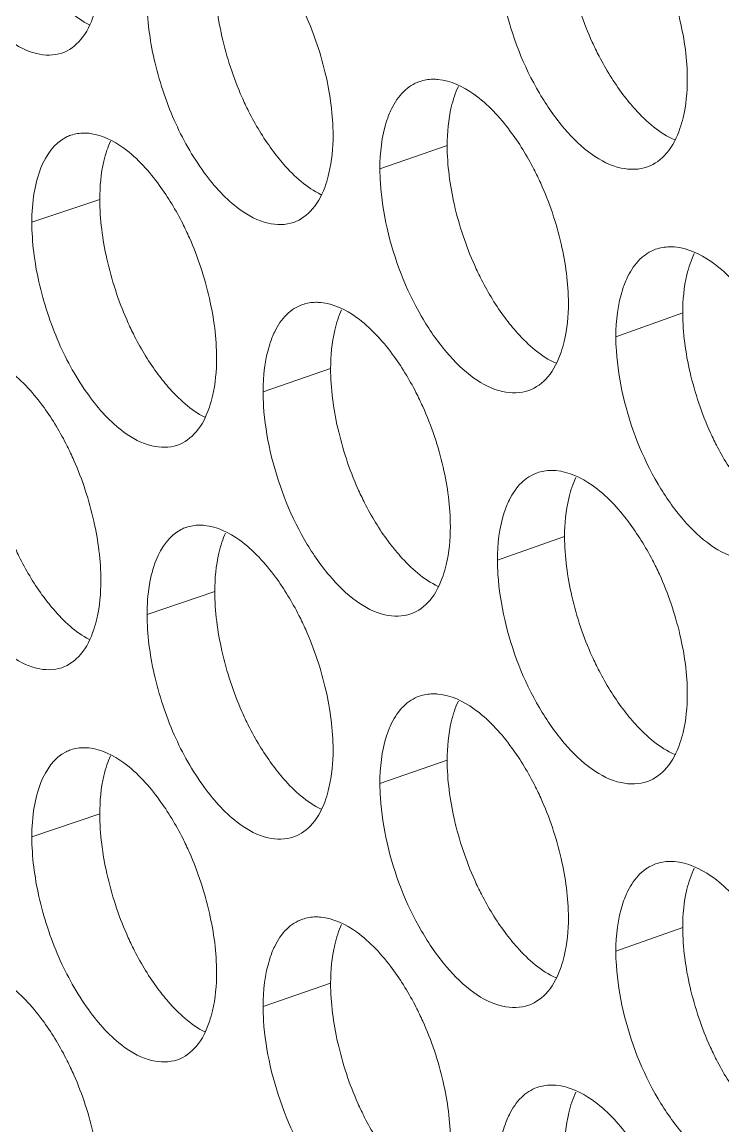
# Model space of a CAD drawing. Header units: millimetres. Extents: x 1177 to 4147, y 93 to 2194.
# Drawn here: x 2514.23 to 2523.2, y 1048.09 to 1062.23 of the extents above; entities that cross this region are included whole.
import ezdxf

# ---------------------------------------------------------------- set-up
doc = ezdxf.new("R2010")
doc.units = ezdxf.units.MM
doc.header["$LTSCALE"] = 0.1
doc.layers.get('0').update_dxf_attribs({"lineweight": 13})
doc.layers.add('标注', color=251, linetype='Continuous', lineweight=9)

# ---------------------------------------------------------------- blocks, each defined once
blk = doc.blocks.new('02')
at = {"layer": '标注'}
for p, q in [((4368.662, 1106.486), (4367.431, 1106.057)), ((4362.307, 1105.498), (4361.064, 1105.079)), ((4362.307, 1105.498), (4361.064, 1105.079)), ((4372.971, 1103.419), (4371.748, 1102.985)), ((4366.53, 1102.401), (4365.294, 1101.976)), ((4366.53, 1102.401), (4365.294, 1101.976)), ((4370.81, 1099.325), (4369.582, 1098.894)), ((4370.81, 1099.325), (4369.582, 1098.894)), ((4364.411, 1098.322), (4363.172, 1097.9)), ((4368.662, 1095.236), (4367.431, 1094.807)), ((4362.307, 1094.248), (4361.064, 1093.829)), ((4372.971, 1092.169), (4371.748, 1091.735)), ((4366.53, 1091.151), (4365.294, 1090.726))]:
    blk.add_line(p, q, dxfattribs=at)
for centre, radius, start, end in [((4362.005, 1106.002), 0.708, 108.7111, 116.4326), ((4362.005, 1106.002), 0.708, 108.7111, 116.4326), ((4364.121, 1098.816), 0.718, 108.8885, 116.9547), ((4362.005, 1094.752), 0.708, 108.7111, 116.4326)]:
    blk.add_arc(centre, radius, start, end, dxfattribs=at)
for points, knots in [([(4370.81, 1110.575), (4370.81, 1110.209), (4370.914, 1109.454), (4371.155, 1108.733), (4371.315, 1108.378)], [0, 0, 0, 0, 0.484109, 1, 1, 1, 1]), ([(4373.055, 1107.692), (4373.055, 1108.058), (4372.949, 1108.812), (4372.706, 1109.532), (4372.544, 1109.887)], [0, 0, 0, 0, 0.483934, 1, 1, 1, 1]), ([(4361.249, 1109.511), (4361.316, 1109.42), (4361.561, 1109.106), (4361.863, 1108.824), (4362.117, 1108.692)], [0, 0, 0, 0, 0.282942, 1, 1, 1, 1]), ([(4364.411, 1109.572), (4364.411, 1109.206), (4364.514, 1108.451), (4364.749, 1107.728), (4364.907, 1107.372)], [0, 0, 0, 0, 0.484224, 1, 1, 1, 1]), ([(4363.172, 1109.15), (4363.172, 1108.784), (4363.275, 1108.028), (4363.626, 1106.952), (4364.153, 1106.014), (4364.616, 1105.496), (4364.869, 1105.312)], [0, 0, 0, 0, 0.254475, 0.525644, 0.782923, 1, 1, 1, 1]), ([(4361.612, 1108.176), (4361.746, 1108.221), (4362.008, 1108.421), (4362.143, 1108.711), (4362.197, 1108.873)], [0, 0, 0, 0, 0.451858, 1, 1, 1, 1]), ([(4366.575, 1106.674), (4366.575, 1107.04), (4366.471, 1107.795), (4366.233, 1108.516), (4366.074, 1108.872)], [0, 0, 0, 0, 0.484049, 1, 1, 1, 1]), ([(4369.716, 1109.055), (4369.845, 1108.491), (4370.155, 1107.686), (4370.769, 1106.802), (4371.126, 1106.451), (4371.314, 1106.318)], [0, 0, 0, 0, 0.53889, 0.786432, 1, 1, 1, 1]), ([(4360.644, 1108.417), (4360.796, 1108.304), (4361.102, 1108.132), (4361.467, 1108.127), (4361.612, 1108.176)], [0, 0, 0, 0, 0.550741, 1, 1, 1, 1]), ([(4371.315, 1108.378), (4371.355, 1108.291), (4371.516, 1107.957), (4371.712, 1107.639), (4371.877, 1107.42)], [0, 0, 0, 0, 0.259253, 1, 1, 1, 1]), ([(4368.153, 1107.655), (4368.046, 1107.618), (4367.837, 1107.48), (4367.703, 1107.273), (4367.646, 1107.158)], [0, 0, 0, 0, 0.467496, 1, 1, 1, 1]), ([(4368.492, 1107.694), (4368.463, 1107.696), (4368.349, 1107.701), (4368.233, 1107.683), (4368.153, 1107.655)], [0, 0, 0, 0, 0.258663, 1, 1, 1, 1]), ([(4369.811, 1106.754), (4369.623, 1107.004), (4369.252, 1107.419), (4368.729, 1107.673), (4368.492, 1107.694)], [0, 0, 0, 0, 0.569371, 1, 1, 1, 1]), ([(4372.92, 1106.793), (4372.943, 1106.858), (4373.026, 1107.151), (4373.055, 1107.458), (4373.055, 1107.692)], [0, 0, 0, 0, 0.227782, 1, 1, 1, 1]), ([(4364.907, 1107.372), (4364.945, 1107.284), (4365.103, 1106.95), (4365.295, 1106.631), (4365.457, 1106.41)], [0, 0, 0, 0, 0.259522, 1, 1, 1, 1]), ([(4368.795, 1107.385), (4368.772, 1107.32), (4368.69, 1107.027), (4368.662, 1106.72), (4368.662, 1106.486)], [0, 0, 0, 0, 0.227421, 1, 1, 1, 1]), ([(4371.877, 1107.42), (4371.949, 1107.324), (4372.216, 1106.998), (4372.548, 1106.71), (4372.825, 1106.586)], [0, 0, 0, 0, 0.283932, 1, 1, 1, 1]), ([(4367.646, 1107.158), (4367.61, 1107.084), (4367.472, 1106.733), (4367.431, 1106.35), (4367.431, 1106.057)], [0, 0, 0, 0, 0.219864, 1, 1, 1, 1]), ([(4361.689, 1106.636), (4361.473, 1106.529), (4361.227, 1106.159), (4361.089, 1105.601), (4361.064, 1105.26), (4361.064, 1105.079)], [0, 0, 0, 0, 0.41671, 0.687379, 1, 1, 1, 1]), ([(4361.689, 1106.636), (4361.473, 1106.529), (4361.227, 1106.159), (4361.089, 1105.601), (4361.064, 1105.26), (4361.064, 1105.079)], [0, 0, 0, 0, 0.41671, 0.687379, 1, 1, 1, 1]), ([(4362.104, 1106.707), (4362.076, 1106.71), (4361.966, 1106.716), (4361.855, 1106.699), (4361.778, 1106.673)], [0, 0, 0, 0, 0.258751, 1, 1, 1, 1]), ([(4362.104, 1106.707), (4362.076, 1106.71), (4361.966, 1106.716), (4361.855, 1106.699), (4361.778, 1106.673)], [0, 0, 0, 0, 0.258751, 1, 1, 1, 1]), ([(4363.396, 1105.758), (4363.212, 1106.01), (4362.851, 1106.424), (4362.336, 1106.685), (4362.104, 1106.707)], [0, 0, 0, 0, 0.571465, 1, 1, 1, 1]), ([(4363.396, 1105.758), (4363.212, 1106.01), (4362.851, 1106.424), (4362.336, 1106.685), (4362.104, 1106.707)], [0, 0, 0, 0, 0.571465, 1, 1, 1, 1]), ([(4366.443, 1105.776), (4366.465, 1105.841), (4366.547, 1106.134), (4366.575, 1106.44), (4366.575, 1106.674)], [0, 0, 0, 0, 0.227356, 1, 1, 1, 1]), ([(4370.373, 1105.793), (4370.333, 1105.881), (4370.172, 1106.215), (4369.976, 1106.533), (4369.811, 1106.754)], [0, 0, 0, 0, 0.259231, 1, 1, 1, 1]), ([(4372.326, 1106.093), (4372.461, 1106.141), (4372.725, 1106.341), (4372.864, 1106.632), (4372.92, 1106.793)], [0, 0, 0, 0, 0.455957, 1, 1, 1, 1]), ([(4368.662, 1106.486), (4368.662, 1106.12), (4368.766, 1105.365), (4369.005, 1104.643), (4369.165, 1104.288)], [0, 0, 0, 0, 0.484147, 1, 1, 1, 1]), ([(4362.437, 1106.396), (4362.415, 1106.331), (4362.334, 1106.038), (4362.307, 1105.733), (4362.307, 1105.498)], [0, 0, 0, 0, 0.227, 1, 1, 1, 1]), ([(4362.437, 1106.396), (4362.415, 1106.331), (4362.334, 1106.038), (4362.307, 1105.733), (4362.307, 1105.498)], [0, 0, 0, 0, 0.227, 1, 1, 1, 1]), ([(4365.457, 1106.41), (4365.525, 1106.316), (4365.779, 1105.997), (4366.093, 1105.713), (4366.356, 1105.584)], [0, 0, 0, 0, 0.283373, 1, 1, 1, 1]), ([(4371.314, 1106.318), (4371.473, 1106.206), (4371.797, 1106.036), (4372.175, 1106.039), (4372.326, 1106.093)], [0, 0, 0, 0, 0.548205, 1, 1, 1, 1]), ([(4367.431, 1106.057), (4367.431, 1105.97), (4367.444, 1105.604), (4367.501, 1105.241), (4367.563, 1104.969)], [0, 0, 0, 0, 0.237523, 1, 1, 1, 1]), ([(4363.947, 1104.794), (4363.908, 1104.882), (4363.749, 1105.217), (4363.558, 1105.537), (4363.396, 1105.758)], [0, 0, 0, 0, 0.2595, 1, 1, 1, 1]), ([(4363.947, 1104.794), (4363.908, 1104.882), (4363.749, 1105.217), (4363.558, 1105.537), (4363.396, 1105.758)], [0, 0, 0, 0, 0.2595, 1, 1, 1, 1]), ([(4365.854, 1105.077), (4365.988, 1105.124), (4366.251, 1105.324), (4366.388, 1105.614), (4366.443, 1105.776)], [0, 0, 0, 0, 0.453533, 1, 1, 1, 1]), ([(4370.88, 1103.598), (4370.88, 1103.963), (4370.775, 1104.718), (4370.534, 1105.439), (4370.373, 1105.793)], [0, 0, 0, 0, 0.483972, 1, 1, 1, 1]), ([(4362.307, 1105.498), (4362.307, 1105.132), (4362.409, 1104.377), (4362.643, 1103.654), (4362.799, 1103.297)], [0, 0, 0, 0, 0.484262, 1, 1, 1, 1]), ([(4362.307, 1105.498), (4362.307, 1105.132), (4362.409, 1104.377), (4362.643, 1103.654), (4362.799, 1103.297)], [0, 0, 0, 0, 0.484262, 1, 1, 1, 1]), ([(4364.869, 1105.312), (4365.023, 1105.2), (4365.337, 1105.028), (4365.706, 1105.026), (4365.854, 1105.077)], [0, 0, 0, 0, 0.549699, 1, 1, 1, 1]), ([(4361.064, 1105.079), (4361.064, 1104.713), (4361.166, 1103.957), (4361.515, 1102.88), (4362.038, 1101.941), (4362.498, 1101.421), (4362.749, 1101.237)], [0, 0, 0, 0, 0.254669, 0.526003, 0.783257, 1, 1, 1, 1]), ([(4361.064, 1105.079), (4361.064, 1104.713), (4361.166, 1103.957), (4361.515, 1102.88), (4362.038, 1101.941), (4362.498, 1101.421), (4362.749, 1101.237)], [0, 0, 0, 0, 0.254669, 0.526003, 0.783257, 1, 1, 1, 1]), ([(4367.563, 1104.969), (4367.692, 1104.405), (4368, 1103.599), (4368.609, 1102.713), (4368.965, 1102.361), (4369.151, 1102.228)], [0, 0, 0, 0, 0.539288, 0.786761, 1, 1, 1, 1]), ([(4364.444, 1102.595), (4364.444, 1102.961), (4364.34, 1103.716), (4364.104, 1104.438), (4363.947, 1104.794)], [0, 0, 0, 0, 0.484088, 1, 1, 1, 1]), ([(4364.444, 1102.595), (4364.444, 1102.961), (4364.34, 1103.716), (4364.104, 1104.438), (4363.947, 1104.794)], [0, 0, 0, 0, 0.484088, 1, 1, 1, 1]), ([(4372.82, 1104.627), (4372.79, 1104.629), (4372.674, 1104.633), (4372.557, 1104.613), (4372.475, 1104.584)], [0, 0, 0, 0, 0.258462, 1, 1, 1, 1]), ([(4374.16, 1103.692), (4373.969, 1103.944), (4373.59, 1104.358), (4373.059, 1104.608), (4372.82, 1104.627)], [0, 0, 0, 0, 0.568222, 1, 1, 1, 1]), ([(4372.475, 1104.584), (4372.369, 1104.546), (4372.16, 1104.41), (4372.025, 1104.204), (4371.968, 1104.09)], [0, 0, 0, 0, 0.469011, 1, 1, 1, 1]), ([(4369.165, 1104.288), (4369.204, 1104.2), (4369.364, 1103.866), (4369.558, 1103.548), (4369.722, 1103.328)], [0, 0, 0, 0, 0.259343, 1, 1, 1, 1]), ([(4373.106, 1104.319), (4373.083, 1104.254), (4372.999, 1103.961), (4372.971, 1103.654), (4372.971, 1103.419)], [0, 0, 0, 0, 0.227704, 1, 1, 1, 1]), ([(4371.968, 1104.09), (4371.931, 1104.016), (4371.791, 1103.664), (4371.748, 1103.279), (4371.748, 1102.985)], [0, 0, 0, 0, 0.22018, 1, 1, 1, 1]), ([(4366.348, 1103.61), (4366.319, 1103.613), (4366.207, 1103.618), (4366.092, 1103.6), (4366.013, 1103.572)], [0, 0, 0, 0, 0.258691, 1, 1, 1, 1]), ([(4366.348, 1103.61), (4366.319, 1103.613), (4366.207, 1103.618), (4366.092, 1103.6), (4366.013, 1103.572)], [0, 0, 0, 0, 0.258691, 1, 1, 1, 1]), ([(4367.658, 1102.667), (4367.471, 1102.918), (4367.104, 1103.332), (4366.583, 1103.588), (4366.348, 1103.61)], [0, 0, 0, 0, 0.570063, 1, 1, 1, 1]), ([(4367.658, 1102.667), (4367.471, 1102.918), (4367.104, 1103.332), (4366.583, 1103.588), (4366.348, 1103.61)], [0, 0, 0, 0, 0.570063, 1, 1, 1, 1]), ([(4366.013, 1103.572), (4365.907, 1103.536), (4365.697, 1103.398), (4365.563, 1103.19), (4365.507, 1103.075)], [0, 0, 0, 0, 0.466707, 1, 1, 1, 1]), ([(4366.013, 1103.572), (4365.907, 1103.536), (4365.697, 1103.398), (4365.563, 1103.19), (4365.507, 1103.075)], [0, 0, 0, 0, 0.466707, 1, 1, 1, 1]), ([(4370.746, 1102.699), (4370.769, 1102.764), (4370.852, 1103.057), (4370.88, 1103.363), (4370.88, 1103.598)], [0, 0, 0, 0, 0.227639, 1, 1, 1, 1]), ([(4372.971, 1103.419), (4372.971, 1103.054), (4373.077, 1102.298), (4373.319, 1101.578), (4373.48, 1101.224)], [0, 0, 0, 0, 0.484071, 1, 1, 1, 1]), ([(4362.799, 1103.297), (4362.838, 1103.209), (4362.995, 1102.874), (4363.185, 1102.554), (4363.346, 1102.333)], [0, 0, 0, 0, 0.259611, 1, 1, 1, 1]), ([(4362.799, 1103.297), (4362.838, 1103.209), (4362.995, 1102.874), (4363.185, 1102.554), (4363.346, 1102.333)], [0, 0, 0, 0, 0.259611, 1, 1, 1, 1]), ([(4366.661, 1103.3), (4366.639, 1103.235), (4366.557, 1102.942), (4366.53, 1102.636), (4366.53, 1102.401)], [0, 0, 0, 0, 0.22728, 1, 1, 1, 1]), ([(4366.661, 1103.3), (4366.639, 1103.235), (4366.557, 1102.942), (4366.53, 1102.636), (4366.53, 1102.401)], [0, 0, 0, 0, 0.22728, 1, 1, 1, 1]), ([(4369.722, 1103.328), (4369.793, 1103.233), (4370.056, 1102.909), (4370.382, 1102.622), (4370.654, 1102.497)], [0, 0, 0, 0, 0.283758, 1, 1, 1, 1]), ([(4365.507, 1103.075), (4365.471, 1103.001), (4365.335, 1102.65), (4365.294, 1102.269), (4365.294, 1101.976)], [0, 0, 0, 0, 0.219714, 1, 1, 1, 1]), ([(4365.507, 1103.075), (4365.471, 1103.001), (4365.335, 1102.65), (4365.294, 1102.269), (4365.294, 1101.976)], [0, 0, 0, 0, 0.219714, 1, 1, 1, 1]), ([(4371.748, 1102.985), (4371.748, 1102.898), (4371.761, 1102.532), (4371.819, 1102.169), (4371.882, 1101.897)], [0, 0, 0, 0, 0.237569, 1, 1, 1, 1]), ([(4361.287, 1101.686), (4361.104, 1101.938), (4360.746, 1102.353), (4360.235, 1102.615), (4360.004, 1102.639)], [0, 0, 0, 0, 0.572175, 1, 1, 1, 1]), ([(4364.312, 1101.697), (4364.334, 1101.762), (4364.416, 1102.055), (4364.444, 1102.361), (4364.444, 1102.595)], [0, 0, 0, 0, 0.227216, 1, 1, 1, 1]), ([(4364.312, 1101.697), (4364.334, 1101.762), (4364.416, 1102.055), (4364.444, 1102.361), (4364.444, 1102.595)], [0, 0, 0, 0, 0.227216, 1, 1, 1, 1]), ([(4368.216, 1101.705), (4368.177, 1101.793), (4368.016, 1102.127), (4367.822, 1102.446), (4367.658, 1102.667)], [0, 0, 0, 0, 0.259321, 1, 1, 1, 1]), ([(4368.216, 1101.705), (4368.177, 1101.793), (4368.016, 1102.127), (4367.822, 1102.446), (4367.658, 1102.667)], [0, 0, 0, 0, 0.259321, 1, 1, 1, 1]), ([(4370.154, 1101.999), (4370.289, 1102.047), (4370.553, 1102.247), (4370.691, 1102.537), (4370.746, 1102.699)], [0, 0, 0, 0, 0.455161, 1, 1, 1, 1]), ([(4366.53, 1102.401), (4366.53, 1102.036), (4366.633, 1101.28), (4366.87, 1100.558), (4367.028, 1100.202)], [0, 0, 0, 0, 0.484186, 1, 1, 1, 1]), ([(4366.53, 1102.401), (4366.53, 1102.036), (4366.633, 1101.28), (4366.87, 1100.558), (4367.028, 1100.202)], [0, 0, 0, 0, 0.484186, 1, 1, 1, 1]), ([(4363.346, 1102.333), (4363.413, 1102.24), (4363.663, 1101.924), (4363.971, 1101.641), (4364.229, 1101.51)], [0, 0, 0, 0, 0.283164, 1, 1, 1, 1]), ([(4363.346, 1102.333), (4363.413, 1102.24), (4363.663, 1101.924), (4363.971, 1101.641), (4364.229, 1101.51)], [0, 0, 0, 0, 0.283164, 1, 1, 1, 1]), ([(4369.151, 1102.228), (4369.309, 1102.115), (4369.629, 1101.945), (4370.004, 1101.946), (4370.154, 1101.999)], [0, 0, 0, 0, 0.548694, 1, 1, 1, 1]), ([(4365.294, 1101.976), (4365.294, 1101.889), (4365.307, 1101.523), (4365.364, 1101.159), (4365.426, 1100.887)], [0, 0, 0, 0, 0.237501, 1, 1, 1, 1]), ([(4365.294, 1101.976), (4365.294, 1101.889), (4365.307, 1101.523), (4365.364, 1101.159), (4365.426, 1100.887)], [0, 0, 0, 0, 0.237501, 1, 1, 1, 1]), ([(4371.882, 1101.897), (4372.013, 1101.333), (4372.325, 1100.529), (4372.943, 1099.646), (4373.303, 1099.295), (4373.491, 1099.164)], [0, 0, 0, 0, 0.538492, 0.786102, 1, 1, 1, 1]), ([(4361.834, 1100.721), (4361.795, 1100.809), (4361.638, 1101.144), (4361.447, 1101.464), (4361.287, 1101.686)], [0, 0, 0, 0, 0.259589, 1, 1, 1, 1]), ([(4363.726, 1100.999), (4363.86, 1101.045), (4364.123, 1101.245), (4364.258, 1101.535), (4364.312, 1101.697)], [0, 0, 0, 0, 0.452702, 1, 1, 1, 1]), ([(4363.726, 1100.999), (4363.86, 1101.045), (4364.123, 1101.245), (4364.258, 1101.535), (4364.312, 1101.697)], [0, 0, 0, 0, 0.452702, 1, 1, 1, 1]), ([(4368.72, 1099.509), (4368.72, 1099.874), (4368.616, 1100.629), (4368.376, 1101.35), (4368.216, 1101.705)], [0, 0, 0, 0, 0.484011, 1, 1, 1, 1]), ([(4368.72, 1099.509), (4368.72, 1099.874), (4368.616, 1100.629), (4368.376, 1101.35), (4368.216, 1101.705)], [0, 0, 0, 0, 0.484011, 1, 1, 1, 1]), ([(4362.749, 1101.237), (4362.902, 1101.125), (4363.212, 1100.953), (4363.579, 1100.949), (4363.726, 1100.999)], [0, 0, 0, 0, 0.550215, 1, 1, 1, 1]), ([(4362.749, 1101.237), (4362.902, 1101.125), (4363.212, 1100.953), (4363.579, 1100.949), (4363.726, 1100.999)], [0, 0, 0, 0, 0.550215, 1, 1, 1, 1]), ([(4373.48, 1101.224), (4373.52, 1101.136), (4373.683, 1100.803), (4373.88, 1100.485), (4374.046, 1100.266)], [0, 0, 0, 0, 0.259163, 1, 1, 1, 1]), ([(4365.426, 1100.887), (4365.554, 1100.323), (4365.859, 1099.517), (4366.464, 1098.629), (4366.817, 1098.276), (4367.003, 1098.143)], [0, 0, 0, 0, 0.539686, 0.787091, 1, 1, 1, 1]), ([(4365.426, 1100.887), (4365.554, 1100.323), (4365.859, 1099.517), (4366.464, 1098.629), (4366.817, 1098.276), (4367.003, 1098.143)], [0, 0, 0, 0, 0.539686, 0.787091, 1, 1, 1, 1]), ([(4362.327, 1098.521), (4362.327, 1098.886), (4362.225, 1099.642), (4361.99, 1100.364), (4361.834, 1100.721)], [0, 0, 0, 0, 0.484127, 1, 1, 1, 1]), ([(4370.307, 1100.492), (4370.2, 1100.454), (4369.991, 1100.318), (4369.857, 1100.111), (4369.8, 1099.997)], [0, 0, 0, 0, 0.468263, 1, 1, 1, 1]), ([(4370.307, 1100.492), (4370.2, 1100.454), (4369.991, 1100.318), (4369.857, 1100.111), (4369.8, 1099.997)], [0, 0, 0, 0, 0.468263, 1, 1, 1, 1]), ([(4370.651, 1100.533), (4370.621, 1100.535), (4370.505, 1100.54), (4370.388, 1100.52), (4370.307, 1100.492)], [0, 0, 0, 0, 0.258637, 1, 1, 1, 1]), ([(4370.651, 1100.533), (4370.621, 1100.535), (4370.505, 1100.54), (4370.388, 1100.52), (4370.307, 1100.492)], [0, 0, 0, 0, 0.258637, 1, 1, 1, 1]), ([(4371.978, 1099.595), (4371.789, 1099.846), (4371.414, 1100.26), (4370.888, 1100.512), (4370.651, 1100.533)], [0, 0, 0, 0, 0.568686, 1, 1, 1, 1]), ([(4371.978, 1099.595), (4371.789, 1099.846), (4371.414, 1100.26), (4370.888, 1100.512), (4370.651, 1100.533)], [0, 0, 0, 0, 0.568686, 1, 1, 1, 1]), ([(4367.028, 1100.202), (4367.067, 1100.115), (4367.227, 1099.78), (4367.419, 1099.462), (4367.582, 1099.241)], [0, 0, 0, 0, 0.259432, 1, 1, 1, 1]), ([(4367.028, 1100.202), (4367.067, 1100.115), (4367.227, 1099.78), (4367.419, 1099.462), (4367.582, 1099.241)], [0, 0, 0, 0, 0.259432, 1, 1, 1, 1]), ([(4370.943, 1100.224), (4370.921, 1100.159), (4370.838, 1099.866), (4370.81, 1099.56), (4370.81, 1099.325)], [0, 0, 0, 0, 0.227562, 1, 1, 1, 1]), ([(4370.943, 1100.224), (4370.921, 1100.159), (4370.838, 1099.866), (4370.81, 1099.56), (4370.81, 1099.325)], [0, 0, 0, 0, 0.227562, 1, 1, 1, 1]), ([(4369.8, 1099.997), (4369.763, 1099.922), (4369.624, 1099.571), (4369.582, 1099.187), (4369.582, 1098.894)], [0, 0, 0, 0, 0.220019, 1, 1, 1, 1]), ([(4369.8, 1099.997), (4369.763, 1099.922), (4369.624, 1099.571), (4369.582, 1099.187), (4369.582, 1098.894)], [0, 0, 0, 0, 0.220019, 1, 1, 1, 1]), ([(4372.544, 1098.637), (4372.504, 1098.724), (4372.341, 1099.058), (4372.144, 1099.376), (4371.978, 1099.595)], [0, 0, 0, 0, 0.259142, 1, 1, 1, 1]), ([(4372.544, 1098.637), (4372.504, 1098.724), (4372.341, 1099.058), (4372.144, 1099.376), (4371.978, 1099.595)], [0, 0, 0, 0, 0.259142, 1, 1, 1, 1]), ([(4363.795, 1099.456), (4363.579, 1099.346), (4363.334, 1098.977), (4363.197, 1098.42), (4363.172, 1098.08), (4363.172, 1097.9)], [0, 0, 0, 0, 0.417976, 0.688317, 1, 1, 1, 1]), ([(4364.219, 1099.531), (4364.19, 1099.534), (4364.079, 1099.539), (4363.966, 1099.522), (4363.888, 1099.495)], [0, 0, 0, 0, 0.25872, 1, 1, 1, 1]), ([(4365.52, 1098.585), (4365.334, 1098.836), (4364.97, 1099.251), (4364.453, 1099.509), (4364.219, 1099.531)], [0, 0, 0, 0, 0.570761, 1, 1, 1, 1]), ([(4368.587, 1098.61), (4368.61, 1098.675), (4368.692, 1098.968), (4368.72, 1099.274), (4368.72, 1099.509)], [0, 0, 0, 0, 0.227498, 1, 1, 1, 1]), ([(4368.587, 1098.61), (4368.61, 1098.675), (4368.692, 1098.968), (4368.72, 1099.274), (4368.72, 1099.509)], [0, 0, 0, 0, 0.227498, 1, 1, 1, 1]), ([(4360.707, 1099.226), (4360.745, 1099.138), (4360.901, 1098.803), (4361.09, 1098.483), (4361.249, 1098.261)], [0, 0, 0, 0, 0.2597, 1, 1, 1, 1]), ([(4364.542, 1099.221), (4364.52, 1099.156), (4364.438, 1098.863), (4364.411, 1098.557), (4364.411, 1098.322)], [0, 0, 0, 0, 0.22714, 1, 1, 1, 1]), ([(4367.582, 1099.241), (4367.652, 1099.147), (4367.911, 1098.826), (4368.231, 1098.54), (4368.498, 1098.413)], [0, 0, 0, 0, 0.283571, 1, 1, 1, 1]), ([(4367.582, 1099.241), (4367.652, 1099.147), (4367.911, 1098.826), (4368.231, 1098.54), (4368.498, 1098.413)], [0, 0, 0, 0, 0.283571, 1, 1, 1, 1]), ([(4370.81, 1099.325), (4370.81, 1098.959), (4370.914, 1098.204), (4371.155, 1097.483), (4371.315, 1097.128)], [0, 0, 0, 0, 0.484109, 1, 1, 1, 1]), ([(4370.81, 1099.325), (4370.81, 1098.959), (4370.914, 1098.204), (4371.155, 1097.483), (4371.315, 1097.128)], [0, 0, 0, 0, 0.484109, 1, 1, 1, 1]), ([(4373.491, 1099.164), (4373.652, 1099.051), (4373.979, 1098.881), (4374.36, 1098.887), (4374.512, 1098.941)], [0, 0, 0, 0, 0.547725, 1, 1, 1, 1]), ([(4369.582, 1098.894), (4369.582, 1098.807), (4369.595, 1098.441), (4369.653, 1098.077), (4369.716, 1097.805)], [0, 0, 0, 0, 0.237546, 1, 1, 1, 1]), ([(4369.582, 1098.894), (4369.582, 1098.807), (4369.595, 1098.441), (4369.653, 1098.077), (4369.716, 1097.805)], [0, 0, 0, 0, 0.237546, 1, 1, 1, 1]), ([(4366.074, 1097.622), (4366.035, 1097.71), (4365.876, 1098.045), (4365.683, 1098.364), (4365.52, 1098.585)], [0, 0, 0, 0, 0.25941, 1, 1, 1, 1]), ([(4367.997, 1097.911), (4368.131, 1097.958), (4368.395, 1098.158), (4368.532, 1098.448), (4368.587, 1098.61)], [0, 0, 0, 0, 0.454353, 1, 1, 1, 1]), ([(4367.997, 1097.911), (4368.131, 1097.958), (4368.395, 1098.158), (4368.532, 1098.448), (4368.587, 1098.61)], [0, 0, 0, 0, 0.454353, 1, 1, 1, 1]), ([(4373.055, 1096.442), (4373.055, 1096.808), (4372.949, 1097.562), (4372.706, 1098.282), (4372.544, 1098.637)], [0, 0, 0, 0, 0.483934, 1, 1, 1, 1]), ([(4373.055, 1096.442), (4373.055, 1096.808), (4372.949, 1097.562), (4372.706, 1098.282), (4372.544, 1098.637)], [0, 0, 0, 0, 0.483934, 1, 1, 1, 1]), ([(4362.197, 1097.623), (4362.219, 1097.688), (4362.3, 1097.981), (4362.327, 1098.286), (4362.327, 1098.521)], [0, 0, 0, 0, 0.227075, 1, 1, 1, 1]), ([(4361.249, 1098.261), (4361.316, 1098.17), (4361.561, 1097.856), (4361.863, 1097.574), (4362.117, 1097.442)], [0, 0, 0, 0, 0.282942, 1, 1, 1, 1]), ([(4364.411, 1098.322), (4364.411, 1097.956), (4364.514, 1097.201), (4364.749, 1096.478), (4364.907, 1096.122)], [0, 0, 0, 0, 0.484224, 1, 1, 1, 1]), ([(4367.003, 1098.143), (4367.159, 1098.03), (4367.475, 1097.859), (4367.848, 1097.859), (4367.997, 1097.911)], [0, 0, 0, 0, 0.549192, 1, 1, 1, 1]), ([(4367.003, 1098.143), (4367.159, 1098.03), (4367.475, 1097.859), (4367.848, 1097.859), (4367.997, 1097.911)], [0, 0, 0, 0, 0.549192, 1, 1, 1, 1]), ([(4363.172, 1097.9), (4363.172, 1097.534), (4363.275, 1096.778), (4363.626, 1095.702), (4364.153, 1094.764), (4364.616, 1094.246), (4364.869, 1094.062)], [0, 0, 0, 0, 0.254475, 0.525644, 0.782923, 1, 1, 1, 1]), ([(4369.716, 1097.805), (4369.845, 1097.241), (4370.155, 1096.436), (4370.769, 1095.552), (4371.126, 1095.201), (4371.314, 1095.068)], [0, 0, 0, 0, 0.53889, 0.786432, 1, 1, 1, 1]), ([(4369.716, 1097.805), (4369.845, 1097.241), (4370.155, 1096.436), (4370.769, 1095.552), (4371.126, 1095.201), (4371.314, 1095.068)], [0, 0, 0, 0, 0.53889, 0.786432, 1, 1, 1, 1]), ([(4361.612, 1096.926), (4361.746, 1096.971), (4362.008, 1097.171), (4362.143, 1097.461), (4362.197, 1097.623)], [0, 0, 0, 0, 0.451858, 1, 1, 1, 1]), ([(4366.575, 1095.424), (4366.575, 1095.79), (4366.471, 1096.545), (4366.233, 1097.266), (4366.074, 1097.622)], [0, 0, 0, 0, 0.484049, 1, 1, 1, 1]), ([(4360.644, 1097.167), (4360.796, 1097.054), (4361.102, 1096.882), (4361.467, 1096.877), (4361.612, 1096.926)], [0, 0, 0, 0, 0.550741, 1, 1, 1, 1]), ([(4371.315, 1097.128), (4371.355, 1097.041), (4371.516, 1096.707), (4371.712, 1096.389), (4371.877, 1096.17)], [0, 0, 0, 0, 0.259253, 1, 1, 1, 1]), ([(4371.315, 1097.128), (4371.355, 1097.041), (4371.516, 1096.707), (4371.712, 1096.389), (4371.877, 1096.17)], [0, 0, 0, 0, 0.259253, 1, 1, 1, 1]), ([(4368.153, 1096.405), (4368.046, 1096.368), (4367.837, 1096.23), (4367.703, 1096.023), (4367.646, 1095.908)], [0, 0, 0, 0, 0.467496, 1, 1, 1, 1]), ([(4368.492, 1096.444), (4368.463, 1096.446), (4368.349, 1096.451), (4368.233, 1096.433), (4368.153, 1096.405)], [0, 0, 0, 0, 0.258663, 1, 1, 1, 1]), ([(4369.811, 1095.504), (4369.623, 1095.754), (4369.252, 1096.169), (4368.729, 1096.423), (4368.492, 1096.444)], [0, 0, 0, 0, 0.569371, 1, 1, 1, 1]), ([(4372.92, 1095.543), (4372.943, 1095.608), (4373.026, 1095.901), (4373.055, 1096.208), (4373.055, 1096.442)], [0, 0, 0, 0, 0.227782, 1, 1, 1, 1]), ([(4372.92, 1095.543), (4372.943, 1095.608), (4373.026, 1095.901), (4373.055, 1096.208), (4373.055, 1096.442)], [0, 0, 0, 0, 0.227782, 1, 1, 1, 1]), ([(4368.795, 1096.135), (4368.772, 1096.07), (4368.69, 1095.777), (4368.662, 1095.47), (4368.662, 1095.236)], [0, 0, 0, 0, 0.227421, 1, 1, 1, 1]), ([(4371.877, 1096.17), (4371.949, 1096.074), (4372.216, 1095.748), (4372.548, 1095.46), (4372.825, 1095.336)], [0, 0, 0, 0, 0.283932, 1, 1, 1, 1]), ([(4371.877, 1096.17), (4371.949, 1096.074), (4372.216, 1095.748), (4372.548, 1095.46), (4372.825, 1095.336)], [0, 0, 0, 0, 0.283932, 1, 1, 1, 1]), ([(4364.907, 1096.122), (4364.945, 1096.034), (4365.103, 1095.7), (4365.295, 1095.381), (4365.457, 1095.16)], [0, 0, 0, 0, 0.259522, 1, 1, 1, 1]), ([(4367.646, 1095.908), (4367.61, 1095.834), (4367.472, 1095.483), (4367.431, 1095.1), (4367.431, 1094.807)], [0, 0, 0, 0, 0.219864, 1, 1, 1, 1]), ([(4372.326, 1094.843), (4372.461, 1094.891), (4372.725, 1095.091), (4372.864, 1095.382), (4372.92, 1095.543)], [0, 0, 0, 0, 0.455957, 1, 1, 1, 1]), ([(4372.326, 1094.843), (4372.461, 1094.891), (4372.725, 1095.091), (4372.864, 1095.382), (4372.92, 1095.543)], [0, 0, 0, 0, 0.455957, 1, 1, 1, 1]), ([(4361.689, 1095.386), (4361.473, 1095.279), (4361.227, 1094.909), (4361.089, 1094.351), (4361.064, 1094.01), (4361.064, 1093.829)], [0, 0, 0, 0, 0.41671, 0.687379, 1, 1, 1, 1]), ([(4362.104, 1095.457), (4362.076, 1095.46), (4361.966, 1095.466), (4361.855, 1095.449), (4361.778, 1095.423)], [0, 0, 0, 0, 0.258751, 1, 1, 1, 1]), ([(4363.396, 1094.508), (4363.212, 1094.76), (4362.851, 1095.174), (4362.336, 1095.435), (4362.104, 1095.457)], [0, 0, 0, 0, 0.571465, 1, 1, 1, 1]), ([(4366.443, 1094.526), (4366.465, 1094.591), (4366.547, 1094.884), (4366.575, 1095.19), (4366.575, 1095.424)], [0, 0, 0, 0, 0.227356, 1, 1, 1, 1]), ([(4370.373, 1094.543), (4370.333, 1094.631), (4370.172, 1094.965), (4369.976, 1095.283), (4369.811, 1095.504)], [0, 0, 0, 0, 0.259231, 1, 1, 1, 1]), ([(4362.437, 1095.146), (4362.415, 1095.081), (4362.334, 1094.788), (4362.307, 1094.483), (4362.307, 1094.248)], [0, 0, 0, 0, 0.227, 1, 1, 1, 1]), ([(4365.457, 1095.16), (4365.525, 1095.066), (4365.779, 1094.747), (4366.093, 1094.463), (4366.356, 1094.334)], [0, 0, 0, 0, 0.283373, 1, 1, 1, 1]), ([(4368.662, 1095.236), (4368.662, 1094.87), (4368.766, 1094.115), (4369.005, 1093.393), (4369.165, 1093.038)], [0, 0, 0, 0, 0.484147, 1, 1, 1, 1]), ([(4371.314, 1095.068), (4371.473, 1094.956), (4371.797, 1094.786), (4372.175, 1094.789), (4372.326, 1094.843)], [0, 0, 0, 0, 0.548205, 1, 1, 1, 1]), ([(4371.314, 1095.068), (4371.473, 1094.956), (4371.797, 1094.786), (4372.175, 1094.789), (4372.326, 1094.843)], [0, 0, 0, 0, 0.548205, 1, 1, 1, 1]), ([(4367.431, 1094.807), (4367.431, 1094.72), (4367.444, 1094.354), (4367.501, 1093.991), (4367.563, 1093.719)], [0, 0, 0, 0, 0.237523, 1, 1, 1, 1]), ([(4363.947, 1093.544), (4363.908, 1093.632), (4363.749, 1093.967), (4363.558, 1094.287), (4363.396, 1094.508)], [0, 0, 0, 0, 0.2595, 1, 1, 1, 1]), ([(4365.854, 1093.827), (4365.988, 1093.874), (4366.251, 1094.074), (4366.388, 1094.364), (4366.443, 1094.526)], [0, 0, 0, 0, 0.453533, 1, 1, 1, 1]), ([(4370.88, 1092.348), (4370.88, 1092.713), (4370.775, 1093.468), (4370.534, 1094.189), (4370.373, 1094.543)], [0, 0, 0, 0, 0.483972, 1, 1, 1, 1]), ([(4362.307, 1094.248), (4362.307, 1093.882), (4362.409, 1093.127), (4362.643, 1092.404), (4362.799, 1092.047)], [0, 0, 0, 0, 0.484262, 1, 1, 1, 1]), ([(4364.869, 1094.062), (4365.023, 1093.95), (4365.337, 1093.778), (4365.706, 1093.776), (4365.854, 1093.827)], [0, 0, 0, 0, 0.549699, 1, 1, 1, 1]), ([(4361.064, 1093.829), (4361.064, 1093.463), (4361.166, 1092.707), (4361.515, 1091.63), (4362.038, 1090.691), (4362.498, 1090.171), (4362.749, 1089.987)], [0, 0, 0, 0, 0.254669, 0.526003, 0.783257, 1, 1, 1, 1]), ([(4367.563, 1093.719), (4367.692, 1093.155), (4368, 1092.349), (4368.609, 1091.463), (4368.965, 1091.111), (4369.151, 1090.978)], [0, 0, 0, 0, 0.539288, 0.786761, 1, 1, 1, 1]), ([(4364.444, 1091.345), (4364.444, 1091.711), (4364.34, 1092.466), (4364.104, 1093.188), (4363.947, 1093.544)], [0, 0, 0, 0, 0.484088, 1, 1, 1, 1]), ([(4372.475, 1093.334), (4372.369, 1093.296), (4372.16, 1093.16), (4372.025, 1092.954), (4371.968, 1092.84)], [0, 0, 0, 0, 0.469011, 1, 1, 1, 1]), ([(4372.82, 1093.377), (4372.79, 1093.379), (4372.674, 1093.383), (4372.557, 1093.363), (4372.475, 1093.334)], [0, 0, 0, 0, 0.258462, 1, 1, 1, 1]), ([(4374.16, 1092.442), (4373.969, 1092.694), (4373.59, 1093.108), (4373.059, 1093.358), (4372.82, 1093.377)], [0, 0, 0, 0, 0.568222, 1, 1, 1, 1]), ([(4369.165, 1093.038), (4369.204, 1092.95), (4369.364, 1092.616), (4369.558, 1092.298), (4369.722, 1092.078)], [0, 0, 0, 0, 0.259343, 1, 1, 1, 1]), ([(4373.106, 1093.069), (4373.083, 1093.004), (4372.999, 1092.711), (4372.971, 1092.404), (4372.971, 1092.169)], [0, 0, 0, 0, 0.227704, 1, 1, 1, 1]), ([(4371.968, 1092.84), (4371.931, 1092.766), (4371.791, 1092.414), (4371.748, 1092.029), (4371.748, 1091.735)], [0, 0, 0, 0, 0.22018, 1, 1, 1, 1]), ([(4366.013, 1092.322), (4365.907, 1092.286), (4365.697, 1092.148), (4365.563, 1091.94), (4365.507, 1091.825)], [0, 0, 0, 0, 0.466707, 1, 1, 1, 1]), ([(4366.348, 1092.36), (4366.319, 1092.363), (4366.207, 1092.368), (4366.092, 1092.35), (4366.013, 1092.322)], [0, 0, 0, 0, 0.258691, 1, 1, 1, 1]), ([(4367.658, 1091.417), (4367.471, 1091.668), (4367.104, 1092.082), (4366.583, 1092.338), (4366.348, 1092.36)], [0, 0, 0, 0, 0.570063, 1, 1, 1, 1]), ([(4370.746, 1091.449), (4370.769, 1091.514), (4370.852, 1091.807), (4370.88, 1092.113), (4370.88, 1092.348)], [0, 0, 0, 0, 0.227639, 1, 1, 1, 1]), ([(4372.971, 1092.169), (4372.971, 1091.804), (4373.077, 1091.048), (4373.319, 1090.328), (4373.48, 1089.974)], [0, 0, 0, 0, 0.484071, 1, 1, 1, 1]), ([(4362.799, 1092.047), (4362.838, 1091.959), (4362.995, 1091.624), (4363.185, 1091.304), (4363.346, 1091.083)], [0, 0, 0, 0, 0.259611, 1, 1, 1, 1]), ([(4366.661, 1092.05), (4366.639, 1091.985), (4366.557, 1091.692), (4366.53, 1091.386), (4366.53, 1091.151)], [0, 0, 0, 0, 0.22728, 1, 1, 1, 1]), ([(4369.722, 1092.078), (4369.793, 1091.983), (4370.056, 1091.659), (4370.382, 1091.372), (4370.654, 1091.247)], [0, 0, 0, 0, 0.283758, 1, 1, 1, 1]), ([(4365.507, 1091.825), (4365.471, 1091.751), (4365.335, 1091.4), (4365.294, 1091.019), (4365.294, 1090.726)], [0, 0, 0, 0, 0.219714, 1, 1, 1, 1]), ([(4371.748, 1091.735), (4371.748, 1091.648), (4371.761, 1091.282), (4371.819, 1090.919), (4371.882, 1090.647)], [0, 0, 0, 0, 0.237569, 1, 1, 1, 1]), ([(4361.287, 1090.436), (4361.104, 1090.688), (4360.746, 1091.103), (4360.235, 1091.365), (4360.004, 1091.389)], [0, 0, 0, 0, 0.572175, 1, 1, 1, 1]), ([(4364.312, 1090.447), (4364.334, 1090.512), (4364.416, 1090.805), (4364.444, 1091.111), (4364.444, 1091.345)], [0, 0, 0, 0, 0.227216, 1, 1, 1, 1]), ([(4368.216, 1090.455), (4368.177, 1090.543), (4368.016, 1090.877), (4367.822, 1091.196), (4367.658, 1091.417)], [0, 0, 0, 0, 0.259321, 1, 1, 1, 1]), ([(4370.154, 1090.749), (4370.289, 1090.797), (4370.553, 1090.997), (4370.691, 1091.287), (4370.746, 1091.449)], [0, 0, 0, 0, 0.455161, 1, 1, 1, 1]), ([(4363.346, 1091.083), (4363.413, 1090.99), (4363.663, 1090.674), (4363.971, 1090.391), (4364.229, 1090.26)], [0, 0, 0, 0, 0.283164, 1, 1, 1, 1]), ([(4366.53, 1091.151), (4366.53, 1090.786), (4366.633, 1090.03), (4366.87, 1089.308), (4367.028, 1088.952)], [0, 0, 0, 0, 0.484186, 1, 1, 1, 1]), ([(4369.151, 1090.978), (4369.309, 1090.865), (4369.629, 1090.695), (4370.004, 1090.696), (4370.154, 1090.749)], [0, 0, 0, 0, 0.548694, 1, 1, 1, 1]), ([(4365.294, 1090.726), (4365.294, 1090.639), (4365.307, 1090.273), (4365.364, 1089.909), (4365.426, 1089.637)], [0, 0, 0, 0, 0.237501, 1, 1, 1, 1]), ([(4371.882, 1090.647), (4372.013, 1090.083), (4372.325, 1089.279), (4372.943, 1088.396), (4373.303, 1088.045), (4373.491, 1087.914)], [0, 0, 0, 0, 0.538492, 0.786102, 1, 1, 1, 1]), ([(4361.834, 1089.471), (4361.795, 1089.559), (4361.638, 1089.894), (4361.447, 1090.214), (4361.287, 1090.436)], [0, 0, 0, 0, 0.259589, 1, 1, 1, 1]), ([(4363.726, 1089.749), (4363.86, 1089.795), (4364.123, 1089.995), (4364.258, 1090.285), (4364.312, 1090.447)], [0, 0, 0, 0, 0.452702, 1, 1, 1, 1]), ([(4368.72, 1088.259), (4368.72, 1088.624), (4368.616, 1089.379), (4368.376, 1090.1), (4368.216, 1090.455)], [0, 0, 0, 0, 0.484011, 1, 1, 1, 1]), ([(4362.749, 1089.987), (4362.902, 1089.875), (4363.212, 1089.703), (4363.579, 1089.699), (4363.726, 1089.749)], [0, 0, 0, 0, 0.550215, 1, 1, 1, 1]), ([(4373.48, 1089.974), (4373.52, 1089.886), (4373.683, 1089.553), (4373.88, 1089.235), (4374.046, 1089.016)], [0, 0, 0, 0, 0.259163, 1, 1, 1, 1]), ([(4362.327, 1087.271), (4362.327, 1087.636), (4362.225, 1088.392), (4361.99, 1089.114), (4361.834, 1089.471)], [0, 0, 0, 0, 0.484127, 1, 1, 1, 1]), ([(4365.426, 1089.637), (4365.554, 1089.073), (4365.859, 1088.267), (4366.464, 1087.379), (4366.817, 1087.026), (4367.003, 1086.893)], [0, 0, 0, 0, 0.539686, 0.787091, 1, 1, 1, 1]), ([(4370.651, 1089.283), (4370.621, 1089.285), (4370.505, 1089.29), (4370.388, 1089.27), (4370.307, 1089.242)], [0, 0, 0, 0, 0.258637, 1, 1, 1, 1]), ([(4371.978, 1088.345), (4371.789, 1088.596), (4371.414, 1089.01), (4370.888, 1089.262), (4370.651, 1089.283)], [0, 0, 0, 0, 0.568686, 1, 1, 1, 1]), ([(4370.307, 1089.242), (4370.2, 1089.204), (4369.991, 1089.068), (4369.857, 1088.861), (4369.8, 1088.747)], [0, 0, 0, 0, 0.468263, 1, 1, 1, 1]), ([(4367.028, 1088.952), (4367.067, 1088.865), (4367.227, 1088.53), (4367.419, 1088.212), (4367.582, 1087.991)], [0, 0, 0, 0, 0.259432, 1, 1, 1, 1]), ([(4370.943, 1088.974), (4370.921, 1088.909), (4370.838, 1088.616), (4370.81, 1088.31), (4370.81, 1088.075)], [0, 0, 0, 0, 0.227562, 1, 1, 1, 1]), ([(4369.8, 1088.747), (4369.763, 1088.672), (4369.624, 1088.321), (4369.582, 1087.937), (4369.582, 1087.644)], [0, 0, 0, 0, 0.220019, 1, 1, 1, 1])]:
    blk.add_open_spline(points, degree=3, knots=knots, dxfattribs=at)
for points in [[(4368.867, 1107.565), (4368.839, 1107.506), (4368.816, 1107.446), (4368.795, 1107.385)], [(4362.501, 1106.561), (4362.477, 1106.507), (4362.456, 1106.452), (4362.437, 1106.396)], [(4362.501, 1106.561), (4362.477, 1106.507), (4362.456, 1106.452), (4362.437, 1106.396)], [(4373.183, 1104.508), (4373.153, 1104.447), (4373.128, 1104.383), (4373.106, 1104.319)], [(4366.73, 1103.475), (4366.704, 1103.418), (4366.681, 1103.36), (4366.661, 1103.3)], [(4366.73, 1103.475), (4366.704, 1103.418), (4366.681, 1103.36), (4366.661, 1103.3)], [(4371.018, 1100.409), (4370.989, 1100.349), (4370.964, 1100.287), (4370.943, 1100.224)], [(4371.018, 1100.409), (4370.989, 1100.349), (4370.964, 1100.287), (4370.943, 1100.224)], [(4364.608, 1099.391), (4364.583, 1099.335), (4364.561, 1099.279), (4364.542, 1099.221)], [(4368.867, 1096.315), (4368.839, 1096.256), (4368.816, 1096.196), (4368.795, 1096.135)], [(4362.501, 1095.311), (4362.477, 1095.257), (4362.456, 1095.202), (4362.437, 1095.146)], [(4373.183, 1093.258), (4373.153, 1093.197), (4373.128, 1093.133), (4373.106, 1093.069)], [(4366.73, 1092.225), (4366.704, 1092.168), (4366.681, 1092.11), (4366.661, 1092.05)], [(4371.018, 1089.159), (4370.989, 1089.099), (4370.964, 1089.037), (4370.943, 1088.974)]]:
    blk.add_open_spline(points, degree=3, dxfattribs=at)

msp = doc.modelspace()

# ---------------------------------------------------------------- block references
at = {"xscale": 0.7, "yscale": 0.7, "zscale": 0.7}
msp.add_blockref('02', (-538.391, 286.112), dxfattribs=at)

doc.saveas('drawing.dxf')
